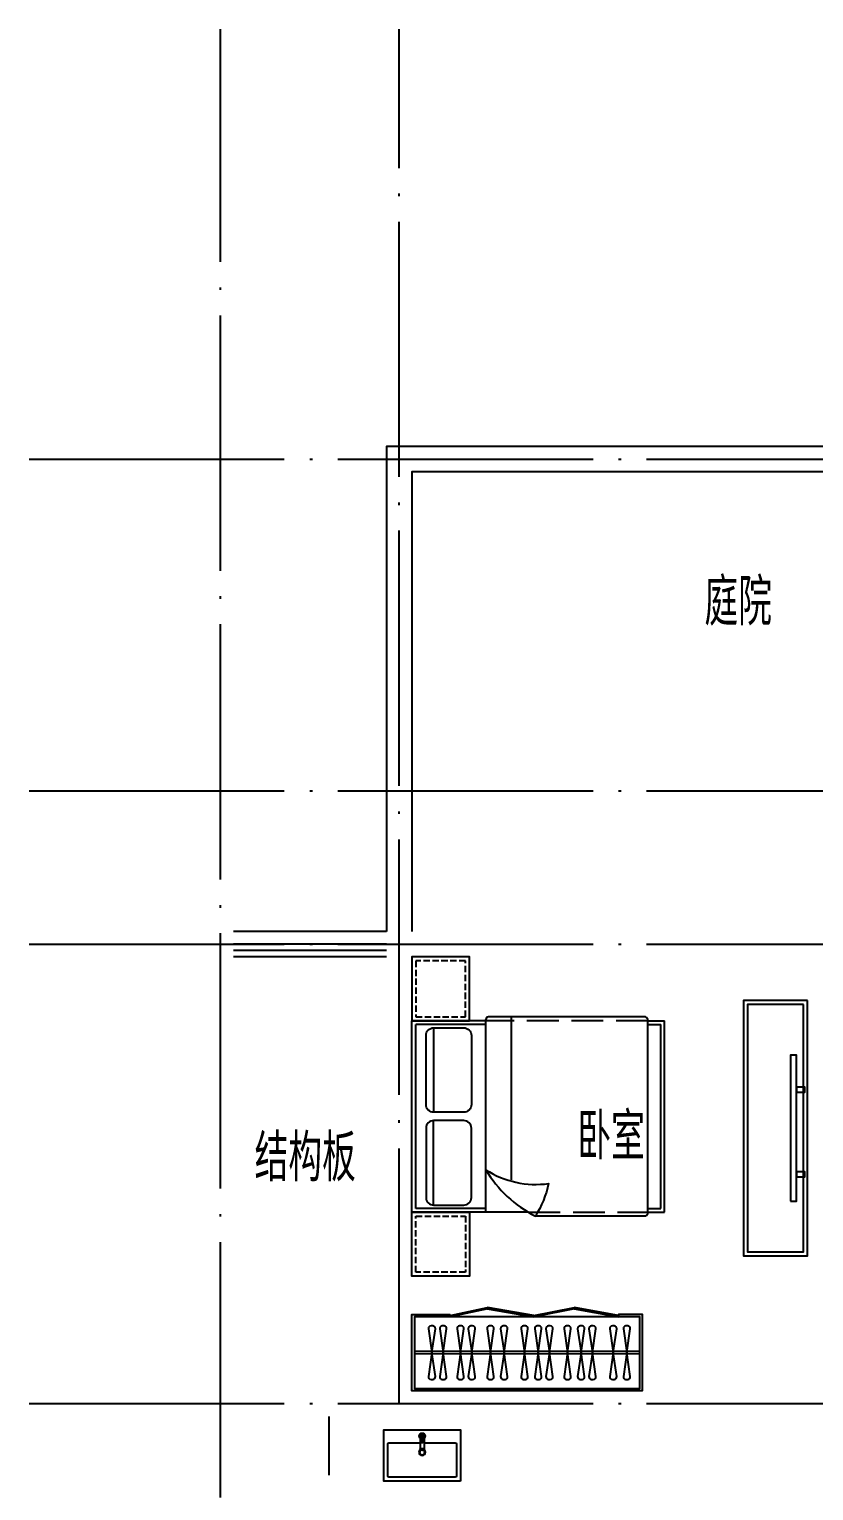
# Model space of a CAD drawing. Extents: x 921942 to 1159542, y -958603 to -790785.
# Drawn here: x 930280 to 936431, y -892195 to -880744 of the extents above; entities that cross this region are included whole.
import ezdxf

# ---------------------------------------------------------------- set-up
doc = ezdxf.new("R2010")
doc.units = 0
doc.header["$LTSCALE"] = 1000
doc.header["$MEASUREMENT"] = 0
doc.linetypes.add('DASH', pattern=[0.35, 0.25, -0.1])
doc.linetypes.add('DOTE', pattern=[2.4200000000000004, 2, -0.2, 0.02, -0.2])
for name, color, linetype in [('BALCONY', 6, 'CONTINUOUS'), ('DOTE', 1, 'DOTE'), ('TT', 7, 'CONTINUOUS'), ('厨卫', 8, 'CONTINUOUS'), ('家具', 8, 'CONTINUOUS'), ('造型墙', 55, 'CONTINUOUS'), ('面积线', 3, 'CONTINUOUS')]:
    doc.layers.add(name, color=color, linetype=linetype)
doc.styles.get("Standard").update_dxf_attribs({"font": 'GBENOR', "bigfont": 'GBCBIG'})

# ---------------------------------------------------------------- blocks, each defined once
blk = doc.blocks.new('sderg fhfgjghj')
at = {"layer": '家具'}
blk.add_line((934.2742529190145, 186.1931568357395), (934.2742529190145, 206.1931568360887), dxfattribs=at)
at = {"layer": '家具', "color": 8}
for p, q in [((-553.327838624944, -83.47103900945513), (1212.449465650367, -83.80684316402767)), ((-553.327838624944, -103.4710390094551), (1212.449465650367, -103.8068431640277))]:
    blk.add_line(p, q, dxfattribs=at)
at = {"layer": '家具'}
for points in [[(-387.7383952216478, 196.3610588184674), (-40.46488000289537, 259.4633254688815), (-38.6400927354116, 249.631227451202), (-385.913607954164, 186.5289608010207)], [(276.3037612263579, 196.3610588184674), (-40.46488000289537, 259.4633254688815), (-42.28966727037914, 249.631227451202), (274.4789739588741, 186.5289608010207)], [(278.2436298890971, 196.1931568359141), (640.1681014043279, 259.2954234863282), (641.9928886718117, 249.4633254686487), (280.0684171565808, 186.3610588184674)], [(934.2742529190145, 196.1931568359141), (640.1681014043279, 259.2954234863282), (638.3433141368441, 249.4633254686487), (932.4494656515308, 186.3610588184674)]]:
    blk.add_lwpolyline(points, close=True, dxfattribs=at)
for points in [[(-389.678263884387, 186.5289608010207), (-389.6782638846198, 206.5289608010207), (-573.3278386247111, 206.5289609905449), (-573.3278386254096, -393.4710390073596), (1232.449465650367, -393.8068431639113), (1232.449465650367, 206.1931568360887), (934.2742529185489, 206.1931568358559)], [(-388.4347257806221, 186.5289608451421), (934.2742529190145, 186.1931568357395), (1212.449465650367, 186.1931568359723), (1212.449465650367, -373.8068431639113), (-553.3278386254096, -373.4710390075925), (-553.3278386247111, 186.5289609905449), (-388.4347257803893, 186.5289608452586)]]:
    blk.add_lwpolyline(points, dxfattribs=at)
at = {"layer": '家具', "color": 8}
for points in [[(-479.18578895065, -280.4131166225416), (-452.2646049216855, -93.47103918512585), (-479.1857890852261, 93.47103918512585, -0.4599211023759233), (-459.4209436543752, 116.5289608791354), (-445.1082661887631, 116.5289608791354, -0.4599211030453886), (-425.3434207644314, 93.47103914170293), (-452.2646049219184, -93.47103918489302), (-425.3434208990075, -280.4131165791187, -0.4599211163599181), (-445.1082661887631, -303.4710391854751), (-459.4209436541423, -303.4710391854751, -0.4599211156939787)], [(-372.4615679481067, -280.4131166225416), (-345.5403839191422, -93.47103918512585), (-372.4615680826828, 93.47103918512585, -0.4599211023759233), (-352.6967226518318, 116.5289608791354), (-338.3840451862197, 116.5289608791354, -0.4599211030453886), (-318.619199761888, 93.47103914170293), (-345.540383919375, -93.47103918489302), (-318.6191998964641, -280.4131165791187, -0.4599211163599181), (-338.3840451862197, -303.4710391854751), (-352.696722651599, -303.4710391854751, -0.4599211156939787)], [(-208.6124662214424, -280.4131166225416), (-181.691282192478, -93.47103918512585), (-208.6124663560186, 93.47103918512585, -0.4599211023759233), (-188.8476209251676, 116.5289608791354), (-174.5349434595555, 116.5289608791354, -0.4599211030453886), (-154.7700980352238, 93.47103914170293), (-181.6912821927108, -93.47103918489302), (-154.7700981697999, -280.4131165791187, -0.4599211163599181), (-174.5349434595555, -303.4710391854751), (-188.8476209249347, -303.4710391854751, -0.4599211156939787)], [(-120.1848129497375, -280.4131166225416), (-93.26362892077304, -93.47103918512585), (-120.1848130843136, 93.47103918512585, -0.4599211023759233), (-100.4199676534627, 116.5289608791354), (-86.1072901878506, 116.5289608791354, -0.4599211030453886), (-66.34244476351887, 93.47103914170293), (-93.26362892100587, -93.47103918489302), (-66.34244489809498, -280.4131165791187, -0.4599211163599181), (-86.1072901878506, -303.4710391854751), (-100.4199676532298, -303.4710391854751, -0.4599211156939787)], [(-13.46059194719419, -280.4131166225416), (13.4605920817703, -93.47103918512585), (-13.4605920817703, 93.47103918512585, -0.4599211023759233), (6.304253349080682, 116.5289608791354), (20.61693081469275, 116.5289608791354, -0.4599211030453886), (40.38177623902448, 93.47103914170293), (13.46059208153747, -93.47103918489302), (40.38177610444836, -280.4131165791187, -0.4599211163599181), (20.61693081469275, -303.4710391854751), (6.304253349313512, -303.4710391854751, -0.4599211156939787)], [(128.218709561741, -280.4131166225416), (155.1398935907055, -93.47103918512585), (128.2187094271649, 93.47103918512585, -0.4599211023759233), (147.9835548580159, 116.5289608791354), (162.2962323236279, 116.5289608791354, -0.4599211030453886), (182.0610777479596, 93.47103914170293), (155.1398935904726, -93.47103918489302), (182.0610776133835, -280.4131165791187, -0.4599211163599181), (162.2962323236279, -303.4710391854751), (147.9835548582487, -303.4710391854751, -0.4599211156939787)], [(216.6463628334459, -280.4131166225416), (243.5675468624104, -93.47103918512585), (216.6463626988698, 93.47103918512585, -0.4599211023759233), (236.4112081297208, 116.5289608791354), (250.7238855953328, 116.5289608791354, -0.4599211030453886), (270.4887310196646, 93.47103914170293), (243.5675468621776, -93.47103918489302), (270.4887308850884, -280.4131165791187, -0.4599211163599181), (250.7238855953328, -303.4710391854751), (236.4112081299536, -303.4710391854751, -0.4599211156939787)], [(323.3705838359892, -280.4131166225416), (350.2917678649537, -93.47103918512585), (323.3705837014131, 93.47103918512585, -0.4599211023759233), (343.1354291322641, 116.5289608791354), (357.4481065978762, 116.5289608791354, -0.4599211030453886), (377.2129520222079, 93.47103914170293), (350.2917678647209, -93.47103918489302), (377.2129518876318, -280.4131165791187, -0.4599211163599181), (357.4481065978762, -303.4710391854751), (343.1354291324969, -303.4710391854751, -0.4599211156939787)], [(483.4243791820481, -280.4131166225416), (510.3455632110126, -93.47103918512585), (483.424379047472, 93.47103918512585, -0.4599211023759233), (503.189224478323, 116.5289608791354), (517.5019019439351, 116.5289608791354, -0.4599211030453886), (537.2667473682668, 93.47103914170293), (510.3455632107798, -93.47103918489302), (537.2667472336907, -280.4131165791187, -0.4599211163599181), (517.5019019439351, -303.4710391854751), (503.1892244785558, -303.4710391854751, -0.4599211156939787)], [(590.1486001845915, -280.4131166225416), (617.069784213556, -93.47103918512585), (590.1486000500154, 93.47103918512585, -0.4599211023759233), (609.9134454808664, 116.5289608791354), (624.2261229464784, 116.5289608791354, -0.4599211030453886), (643.9909683708102, 93.47103914170293), (617.0697842133231, -93.47103918489302), (643.990968236234, -280.4131165791187, -0.4599211163599181), (624.2261229464784, -303.4710391854751), (609.9134454810992, -303.4710391854751, -0.4599211156939787)], [(737.1236634708475, -280.4131166225416), (764.044847499812, -93.47103918512585), (737.1236633362714, 93.47103918512585, -0.4599211023759233), (756.8885087671224, 116.5289608791354), (771.2011862327345, 116.5289608791354, -0.4599211030453886), (790.9660316570662, 93.47103914170293), (764.0448474995792, -93.47103918489302), (790.9660315224901, -280.4131165791187, -0.4599211163599181), (771.2011862327345, -303.4710391854751), (756.8885087673552, -303.4710391854751, -0.4599211156939787)], [(825.5513167425524, -280.4131166225416), (852.4725007715169, -93.47103918512585), (825.5513166079763, 93.47103918512585, -0.4599211023759233), (845.3161620388273, 116.5289608791354), (859.6288395044394, 116.5289608791354, -0.4599211030453886), (879.3936849287711, 93.47103914170293), (852.4725007712841, -93.47103918489302), (879.393684794195, -280.4131165791187, -0.4599211163599181), (859.6288395044394, -303.4710391854751), (845.3161620390601, -303.4710391854751, -0.4599211156939787)], [(960.7718982230872, -280.4131166225416), (987.6930822520517, -93.47103918512585), (960.7718980885111, 93.47103918512585, -0.4599211023759233), (980.5367435193621, 116.5289608791354), (994.8494209849741, 116.5289608791354, -0.4599211030453886), (1014.614266409306, 93.47103914170293), (987.6930822518189, -93.47103918489302), (1014.61426627473, -280.4131165791187, -0.4599211163599181), (994.8494209849741, -303.4710391854751), (980.5367435195949, -303.4710391854751, -0.4599211156939787)], [(1049.199551494792, -280.4131166225416), (1076.120735523757, -93.47103918512585), (1049.199551360216, 93.47103918512585, -0.4599211023759233), (1068.964396791067, 116.5289608791354), (1083.277074256679, 116.5289608791354, -0.4599211030453886), (1103.041919681011, 93.47103914170293), (1076.120735523524, -93.47103918489302), (1103.041919546435, -280.4131165791187, -0.4599211163599181), (1083.277074256679, -303.4710391854751), (1068.9643967913, -303.4710391854751, -0.4599211156939787)]]:
    blk.add_lwpolyline(points, format="xyb", close=True, dxfattribs=at)
blk = doc.blocks.new('A$C2FB07499')
at = {"layer": '家具', "ltscale": 0.5}
blk.add_lwpolyline([(499.9999030754261, -2.977030817419291e-06), (-9.692457388155162e-05, -2.977030817419291e-06), (-9.692457388155162e-05, 1999.999997022969), (499.9999030754261, 1999.999997022969)], close=True, dxfattribs=at)
at = {"layer": '家具', "color": 251, "ltscale": 40}
for points in [[(469.9999030754261, 29.99999702296918), (29.99990307542612, 29.99999702296918), (29.99990307542612, 1969.999997022969), (469.9999030754261, 1969.999997022969)], [(368.0062037147145, 1572.054374715095), (414.5079044410231, 1572.054374715095), (414.5079044410231, 427.9456193309197), (368.0062037147145, 427.9456193309197)], [(414.5079044410231, 1381.046087849139), (479.9999030754407, 1381.046087849139), (479.9999030754407, 1342.711880616564), (414.5079044410231, 1342.711880616564)], [(414.5079044410231, 716.8923749520254), (479.9999030754407, 716.8923749520254), (479.9999030754407, 678.5581677194459), (414.5079044410231, 678.5581677194459)]]:
    blk.add_lwpolyline(points, close=True, dxfattribs=at)
blk = doc.blocks.new('dgfgf')
at = {"layer": '家具'}
blk.add_lwpolyline([(7597.416674697219, -62676.15392832961), (7147.416674697219, -62676.15392832962), (7147.41667469719, -63176.15392832961), (7597.416674697219, -63176.15392832962), (7597.416674697219, -62676.15392832961), (7517.416674697219, -62676.1539283296)], dxfattribs=at)
at = {"layer": '家具', "color": 251, "linetype": 'DASH', "ltscale": 0.2}
blk.add_lwpolyline([(7567.416674697248, -62706.1539283296), (7177.416674697248, -62706.1539283296), (7177.416674697248, -63146.1539283296), (7567.416674697248, -63146.1539283296)], close=True, dxfattribs=at)
blk = doc.blocks.new('A$C72813290')
at = {"layer": '家具'}
for p, q in [((579.0947513123974, 2000.016371003119), (-0.0004400378093123436, 2000.016371003119)), ((-0.0004400378093123436, 499.9831619048491), (-0.0004400378093123436, 2000.016371003119)), ((29.99955996219069, 529.9831619048491), (29.99955996219069, 1970.016371003119)), ((579.0947513123974, 1970.016371003119), (29.99955996219069, 1970.016371003119)), ((579.0947513123974, 500.0163710030611), (579.0947513123974, 2010.016371003119)), ((1829.957840142073, 2030.01637100341), (599.0947513123974, 2030.016371003119)), ((779.4731696231756, 752.5990974327433), (779.4731696234085, 2030.016371003177)), ((1849.957517702365, 500.0121914137853), (1849.957837680588, 2000.016371003119)), ((1849.957840142073, 2000.016371003119), (1979.957840142073, 2000.016371003177)), ((1849.957840142073, 1970.016371003119), (1949.957840142073, 1970.016371003119)), ((1949.957840142073, 530.0154065003735), (1949.957840142073, 1970.016371003119)), ((1979.957840142073, 500.0163710030611), (1979.957840142073, 2000.016371003119)), ((169.8553271645214, 1944.55867699394), (169.8553271642886, 1282.784345983411)), ((169.8553271642886, 555.4408559140284), (169.8553271642886, 1217.215186924615)), ((912.3110353862867, 499.9831619050237), (-0.0004400378093123436, 499.9831619048491)), ((579.0947513123974, 529.9831619049655), (29.99955996219069, 529.9831619048491)), ((1829.95784014184, 469.9831619047909), (967.0600076857954, 469.9831619047909)), ((1849.957525086589, 530.0121914295014), (1949.957840142073, 530.0154065003735)), ((1849.957517702365, 500.0123273498612), (1979.957840142073, 500.0163710030611))]:
    blk.add_line(p, q, dxfattribs=at)
at = {"layer": '家具', "linetype": 'DASH'}
for p, q in [((1849.957840142073, 2000.016371003119), (579.0947513123974, 2000.016371003119)), ((912.3110353862867, 499.9831619050237), (1849.957517702365, 500.0123273498612))]:
    blk.add_line(p, q, dxfattribs=at)
at = {"layer": '家具'}
for points in [[(169.8553271645214, 1944.55867699394), (405.2527041113935, 1944.55867699394, -0.4142135623730953), (465.2527041113935, 1884.55867699394), (465.2527041111607, 1342.784345983411, -0.414213562373095), (405.2527041111607, 1282.784345983411), (169.8553271642886, 1282.784345983411, -0.414213562373095), (109.8553271642886, 1342.784345983411), (109.8553271645214, 1884.55867699394, -0.414213562373095)], [(169.8553271642886, 555.4408559140284), (405.2527041111607, 555.4408559140284, 0.4142135623730953), (465.2527041111607, 615.4408559140284), (465.2527041111607, 1157.215186924615, 0.414213562373095), (405.2527041111607, 1217.215186924615), (169.8553271642886, 1217.215186924615, 0.414213562373095), (109.8553271642886, 1157.215186924615), (109.8553271642886, 615.4408559140284, 0.414213562373095)]]:
    blk.add_lwpolyline(points, format="xyb", close=True, dxfattribs=at)
blk.add_lwpolyline([(579.0947513121646, 832.6283110363293, 0.1803020398392493), (1070.7905931524, 724.6212931455229, -0.08863692969021798), (967.063956128899, 470.1111437573563, 28871.27155084922)], format="xyb", dxfattribs=at)
for centre, radius, start, end in [((599.0947513123974, 2010.016371003119), 20, 90, 180), ((1819.313379895641, 2001.253400020069), 30.66941528179127, 357.6883884843629, 69.69174006278409), ((1391.535863609053, 1313.247569365136), 943.9573255325126, 210.607467028559, 243.2773086982754), ((1819.276255795499, 498.7717413156061), 30.70632750165869, 290.3566406253955, 2.315219899597112)]:
    blk.add_arc(centre, radius, start, end, dxfattribs=at)
blk.add_blockref('dgfgf', (-7147.417114735115, 65176.15369478357), dxfattribs=at)
at = {"layer": '家具', "xscale": -1, "rotation": 180}
blk.add_blockref('dgfgf', (-7147.417114735115, -62676.1541618756), dxfattribs=at)
blk = doc.blocks.new('asfsdgdfh')
at = {"layer": '厨卫'}
for p, q in [((-103.168316095951, -120.5506178063806), (-103.168316095951, -32.55335634178482)), ((-72.50164946902078, -120.5506178063806), (-72.50164946902078, -32.55335634178482))]:
    blk.add_line(p, q, dxfattribs=at)
blk.add_lwpolyline([(212.1650172175141, 214.4756974654738), (-387.8349827824859, 214.4756974654738), (-387.8349827824859, -185.5243025345262), (212.1650172175141, -185.5243025345262)], close=True, dxfattribs=at)
blk.add_lwpolyline([(-72.50164946902078, -85.52430253452621), (172.1650172175141, -85.52430253452621, 0.414213562373095), (182.1650172175141, -75.52430253452621), (182.1650172175141, 174.4756974654738, 0.414213562373095), (172.1650172175141, 184.4756974654738), (-347.8349827824859, 184.4756974654738, 0.414213562373095), (-357.8349827824859, 174.4756974654738), (-357.8349827824859, -75.52430253452621, 0.414213562373095), (-347.8349827824859, -85.52430253452621), (-103.168316095951, -85.52430253452621)], format="xyb", dxfattribs=at)
for radius in [25, 20]:
    blk.add_circle((-87.83498284209054, -10.52430253452621), radius, dxfattribs=at)
for centre, radius, start, end in [((218.4801455439301, -111.2358519358095), 310.1294643413907, 175.5081606028395, 184.4918393971605), ((-87.83498284209054, -86.94740121788345), 2.861772136755947, 0, 180), ((-394.1501112281112, -111.2358519358095), 310.1294643413907, 355.5081606028394, 4.49183939716053), ((-87.83498284209054, -137.693805627292), 23, 99.48811523296104, 80.51188476703898), ((-87.83498284209054, -137.693805627292), 12.26666666666667, 106.4135509721458, 73.58644902785424), ((-87.83498284209054, -137.693805627292), 10.73333333333333, 108.3951408663934, 71.60485913360658), ((-87.83498284209054, -135.5243025345262), 2.861772136755947, 180, 0)]:
    blk.add_arc(centre, radius, start, end, dxfattribs=at)
for centre in [(-87.8349827824859, -32.55335634178482), (-87.8349827824859, -42.35571288294159), (-87.8349827824859, -43.73133157915436)]:
    blk.add_ellipse(centre, major_axis=(-15.33333331346512, 3.208151134251449e-12), ratio=0.4480661535367579, start_param=3.14159265359026, end_param=6.283185307180053, dxfattribs=at)
blk = doc.blocks.new('asfsdgdfhfgj')
at = {"layer": 'DOTE', "linetype": 'DOTE'}
for p, q in [((-21500.00004207937, -13382.10806425626), (-21500.00004208728, 15060.12717328605)), ((-20100.00004208868, 4292.286765609286), (-20100.00004209171, 15060.12717328605)), ((-23000.85383861768, 11692.28676576912), (16361.27779514296, 11692.28676576528)), ((-23000.85383861768, 9092.286765775294), (3900.000000006519, 9092.286765773082)), ((-23000.85383861768, 7892.286765622091), (-14900.00004202873, 7892.286765621393)), ((-23000.85383861768, 4292.286765609635), (-10700.00004207692, 4292.286765608587))]:
    blk.add_line(p, q, dxfattribs=at)

msp = doc.modelspace()

# ---------------------------------------------------------------- linework, layer by layer
at = {"layer": 'BALCONY', "color": 8}
for p, q in [((933080.89160671, -887812.0852258422), (931880.8916067136, -887812.0852258346)), ((933080.8916067086, -888012.0852258422), (931880.8916067122, -888012.0852258346))]:
    msp.add_line(p, q, dxfattribs=at)
at = {"layer": 'BALCONY'}
for p, q in [((933080.8916067093, -887912.0852258422), (931880.891606713, -887912.0852258346)), ((933080.891606709, -887962.0852258422), (931880.8916067126, -887962.0852258346))]:
    msp.add_line(p, q, dxfattribs=at)
at = {"layer": '厨卫'}
msp.add_line((932630.8916067168, -892071.295752118, 1e-08), (932630.8916067102, -891612.0852258478), dxfattribs=at)
at = {"layer": '造型墙'}
for points in [[(942480.8916066822, -884012.0852258466), (933080.89160671, -884012.0852258444), (933080.89160671, -887812.0852258422)], [(942480.8916066822, -884212.0852258466), (933280.89160671, -884212.0852258444), (933280.89160671, -887812.0852258422)]]:
    msp.add_lwpolyline(points, dxfattribs=at)

# ---------------------------------------------------------------- block references
at = {"layer": '厨卫', "xscale": -1, "rotation": 180}
msp.add_blockref('asfsdgdfh', (933448.423839843, -891903.6076195312), dxfattribs=at)
at = {"layer": '家具'}
msp.add_blockref('A$C72813290', (933280.8920467409, -890512.0849922939), dxfattribs=at)
at = {"layer": '家具', "xscale": -1, "rotation": 180}
msp.add_blockref('A$C2FB07499', (935880.8917036422, -888353.7036458291), dxfattribs=at)
at = {"layer": '家具', "xscale": -1}
msp.add_blockref('sderg fhfgjghj', (934513.3410723549, -891018.614186775), dxfattribs=at)
at = {"layer": '面积线'}
msp.add_blockref('asfsdgdfhfgj', (953280.8916487982, -895804.3719914667), dxfattribs=at)

# ---------------------------------------------------------------- texts
at = {"layer": 'TT', "color": 0, "linetype": 'Continuous'}
for s, p in [('庭院', (935573.441783236, -885415.6270927442)), ('卧室', (934577.1935385454, -889601.3642961137)), ('结构板', (932046.9808552914, -889769.8524660284))]:
    msp.add_text(s, height=367.5000000000045, dxfattribs=at).set_placement(p)

doc.saveas('drawing.dxf')
